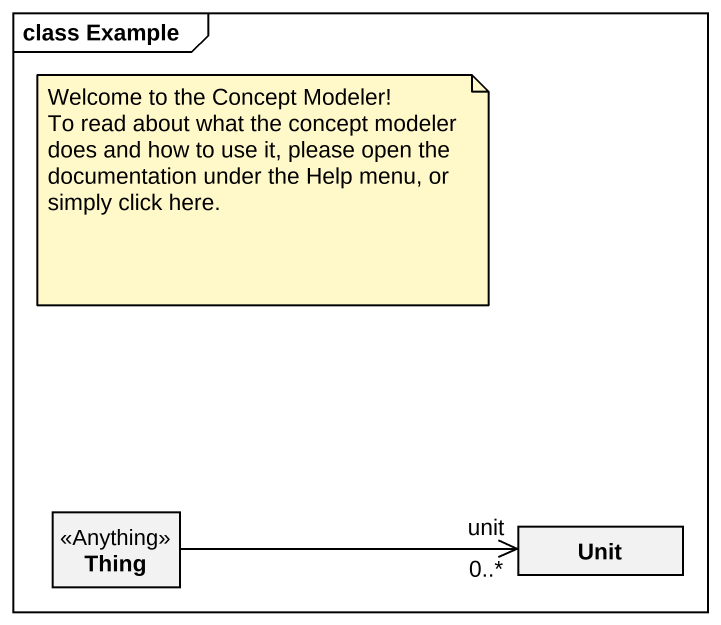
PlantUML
@startuml
mainframe class Example
hide circle
hide empty members
class Thing <<Anything>>
class Unit
Thing -right-> "unit\n0..*" Unit
note as N1
  Welcome to the Concept Modeler!
  To read about what the concept modeler does and how to use it, please open the documentation under the Help menu, or simply click here.
end note
@enduml
